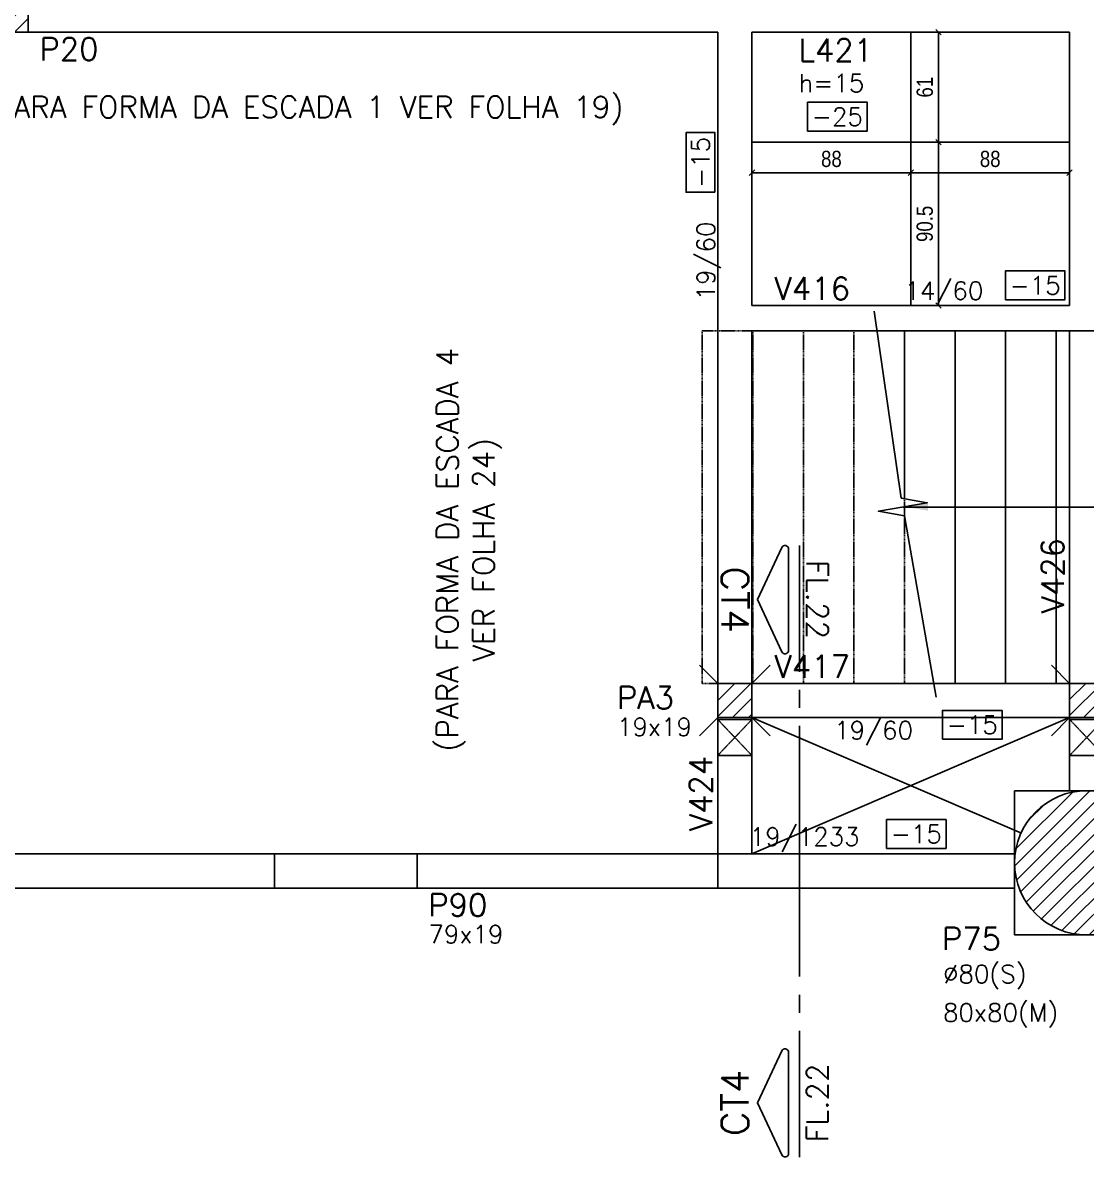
# Model space of a CAD drawing. Extents: x 1860 to 9314, y -614 to 3837.
# Drawn here: x 3631 to 4221, y 725 to 1354 of the extents above; entities that cross this region are included whole.
import ezdxf
from ezdxf.enums import TextEntityAlignment as Align

# ---------------------------------------------------------------- set-up
doc = ezdxf.new("R2010")
doc.units = 0
doc.linetypes.add('DASHED', pattern=[0.75, 0.5, -0.25])
doc.linetypes.add('HIDDEN', pattern=[0.375, 0.25, -0.125])
for name, color, linetype in [('COTA', 241, 'Continuous'), ('F-AUX', 2, 'Continuous'), ('F-CORTE-INDICAÇÃO', 4, 'Continuous'), ('F-ESCADAS', 2, 'Continuous'), ('F-FURO-PAREDE', 2, 'HIDDEN'), ('F-LAJES-DIM', 2, 'Continuous'), ('F-LAJES-NOME', 4, 'Continuous'), ('F-PARC-DIM', 2, 'Continuous'), ('F-PILARES-DIM', 172, 'Continuous'), ('F-PILARES-HACH', 174, 'Continuous'), ('F-PILARES-M', 170, 'Continuous'), ('F-PILARES-N', 170, 'Continuous'), ('F-PILARES-NASCE', 4, 'Continuous'), ('F-PILARES-NOME', 170, 'Continuous'), ('F-PILARES-S', 170, 'Continuous'), ('F-TEXTO', 6, 'Continuous'), ('F-VIGAS', 3, 'Continuous'), ('F-VIGAS-DIM', 2, 'Continuous'), ('F-VIGAS-NOME', 4, 'Continuous'), ('F-VÃO', 1, 'Continuous'), ('Painéis', 200, 'Continuous')]:
    doc.layers.add(name, color=color, linetype=linetype)
doc.styles.add('COTA TECNICA-50', font='techl___.ttf', dxfattribs={"height": 9})
doc.styles.add('CP-TEXTO', font='romans.shx')
doc.styles.add('MCP', font='romans.shx')
doc.styles.add('ROMANS', font='romans.shx')
doc.dimstyles.new('COTA PAINEL-50', dxfattribs={"dimtxt": 9, "dimasz": 3, "dimexe": 3, "dimexo": 3, "dimgap": 3, "dimtad": 1, "dimdec": 1, "dimzin": 12, "dimdsep": 46, "dimtxsty": 'COTA TECNICA-50', "dimblk1": 'OBLIQUE', "dimblk2": 'OBLIQUE', "dimsah": 1, "dimcen": 0.9, "dimclrd": 4, "dimclre": 4, "dimclrt": 240, "dimadec": 1, "dimazin": 3, "dimtfac": 1, "dimtdec": 1, "dimtmove": 0, "dimatfit": 3, "dimfxl": 1, "dimtolj": 1, "dimtzin": 12, "dimarcsym": 0})
pattern_1 = [(45, (3615.476, 1372.732), (-4.419417, 4.419417), [])]

# ---------------------------------------------------------------- blocks, each defined once
blk = doc.blocks.new('*U429')
at = {"layer": 'F-LAJES-DIM', "color": 1}
blk.add_lwpolyline([(0, 0), (33, 0), (33, 16), (0, 16)], close=True, dxfattribs=at)
at = {"layer": 'F-LAJES-DIM', "style": 'MCP'}
blk.add_attdef('DIM', text='', height=10, dxfattribs=at).set_placement((16.5, 8), align=Align.MIDDLE_CENTER)
blk = doc.blocks.new('*U15')
at = {"layer": 'F-VIGAS-DIM', "color": 1}
blk.add_lwpolyline([(0, 0), (33, 0), (33, 16), (0, 16)], close=True, dxfattribs=at)
at = {"layer": 'F-VIGAS-DIM', "style": 'MCP'}
blk.add_attdef('DIM', text='', height=10, dxfattribs=at).set_placement((16.5, 8), align=Align.MIDDLE_CENTER)
blk = doc.blocks.new('*U10')
at = {"layer": 'F-CORTE-INDICAÇÃO'}
for p, q in [((-100, 0), (-170, 0)), ((-80, 0), (-90, 0)), ((-70, 0), (0, 0))]:
    blk.add_line(p, q, dxfattribs=at)
blk.add_lwpolyline([(-112, 6, 0.802585), (-111.15, 9.81), (-140, 23.26), (-168.85, 9.81, 0.802585), (-168, 6)], format="xyb", close=True, dxfattribs=at)
at = {"layer": 'F-CORTE-INDICAÇÃO', "style": 'ROMANS'}
blk.add_attdef('CORTE', text='', height=15, dxfattribs=at).set_placement((-140, 35.76), align=Align.MIDDLE_CENTER)
at = {"layer": 'F-CORTE-INDICAÇÃO', "color": 2, "style": 'ROMANS'}
blk.add_attdef('FOLHA', text='', height=12, dxfattribs=at).set_placement((-140, -10), align=Align.MIDDLE_CENTER)
blk = doc.blocks.new('_Oblique')
at = {"color": 0, "linetype": 'ByBlock', "lineweight": -2}
blk.add_line((-0.5, -0.5), (0.5, 0.5), dxfattribs=at)
blk = doc.blocks.new('*D765')
at = {"layer": 'COTA', "color": 4, "lineweight": -2, "transparency": 16777216}
for p, q in [((4035.48, 1284.73), (4035.48, 1267.85)), ((4123.48, 1284.73), (4123.48, 1267.85)), ((4035.48, 1270.85), (4123.48, 1270.85))]:
    blk.add_line(p, q, dxfattribs=at)
at = {"layer": 'Defpoints', "color": 0, "transparency": 16777216}
for p in [(4035.48, 1287.73), (4123.48, 1287.73), (4123.48, 1270.85)]:
    blk.add_point(p, dxfattribs=at)
at = {"layer": 'COTA', "color": 4, "lineweight": -2, "transparency": 16777216, "xscale": 3, "yscale": 3, "zscale": 3, "rotation": 180}
blk.add_blockref('_Oblique', (4035.48, 1270.85), dxfattribs=at)
at = {"layer": 'COTA', "color": 4, "lineweight": -2, "transparency": 16777216, "xscale": 3, "yscale": 3, "zscale": 3}
blk.add_blockref('_Oblique', (4123.48, 1270.85), dxfattribs=at)
at = {"layer": 'COTA', "color": 240, "transparency": 16777216, "insert": (4079.48, 1278.43), "char_height": 9, "attachment_point": 5, "style": 'COTA TECNICA-50'}
blk.add_mtext('\\A1;88', dxfattribs=at)
blk = doc.blocks.new('*D766')
at = {"layer": 'COTA', "color": 4, "lineweight": -2, "transparency": 16777216}
for p, q in [((4123.48, 1284.73), (4123.48, 1267.85)), ((4211.48, 1284.73), (4211.48, 1267.85)), ((4123.48, 1270.85), (4211.48, 1270.85))]:
    blk.add_line(p, q, dxfattribs=at)
at = {"layer": 'Defpoints', "color": 0, "transparency": 16777216}
for p in [(4123.48, 1287.73), (4211.48, 1287.73), (4211.48, 1270.85)]:
    blk.add_point(p, dxfattribs=at)
at = {"layer": 'COTA', "color": 4, "lineweight": -2, "transparency": 16777216, "xscale": 3, "yscale": 3, "zscale": 3, "rotation": 180}
blk.add_blockref('_Oblique', (4123.48, 1270.85), dxfattribs=at)
at = {"layer": 'COTA', "color": 4, "lineweight": -2, "transparency": 16777216, "xscale": 3, "yscale": 3, "zscale": 3}
blk.add_blockref('_Oblique', (4211.48, 1270.85), dxfattribs=at)
at = {"layer": 'COTA', "color": 240, "transparency": 16777216, "insert": (4167.48, 1278.43), "char_height": 9, "attachment_point": 5, "style": 'COTA TECNICA-50'}
blk.add_mtext('\\A1;88', dxfattribs=at)
blk = doc.blocks.new('*D767')
at = {"layer": 'COTA', "color": 4, "lineweight": -2, "transparency": 16777216}
for p, q in [((4126.48, 1287.73), (4141.87, 1287.73)), ((4138.87, 1197.23), (4138.87, 1287.73)), ((4126.48, 1197.23), (4141.87, 1197.23))]:
    blk.add_line(p, q, dxfattribs=at)
at = {"layer": 'Defpoints', "color": 0, "transparency": 16777216}
for p in [(4123.48, 1287.73), (4138.87, 1287.73), (4123.48, 1197.23)]:
    blk.add_point(p, dxfattribs=at)
at = {"layer": 'COTA', "color": 4, "lineweight": -2, "transparency": 16777216, "xscale": 3, "yscale": 3, "zscale": 3}
for p, rotation in [((4138.87, 1287.73), 90), ((4138.87, 1197.23), 270)]:
    blk.add_blockref('_Oblique', p, dxfattribs=dict(at, rotation=rotation))
at = {"layer": 'COTA', "color": 240, "transparency": 16777216, "insert": (4131.25, 1242.48), "char_height": 9, "attachment_point": 5, "rotation": 90, "style": 'COTA TECNICA-50'}
blk.add_mtext('\\A1;90.5', dxfattribs=at)
blk = doc.blocks.new('*D768')
at = {"layer": 'COTA', "color": 4, "lineweight": -2, "transparency": 16777216}
for p, q in [((4126.48, 1348.73), (4141.87, 1348.73)), ((4138.87, 1287.73), (4138.87, 1348.73)), ((4126.48, 1287.73), (4141.87, 1287.73))]:
    blk.add_line(p, q, dxfattribs=at)
at = {"layer": 'Defpoints', "color": 0, "transparency": 16777216}
for p in [(4123.48, 1348.73), (4138.87, 1348.73), (4123.48, 1287.73)]:
    blk.add_point(p, dxfattribs=at)
at = {"layer": 'COTA', "color": 4, "lineweight": -2, "transparency": 16777216, "xscale": 3, "yscale": 3, "zscale": 3}
for p, rotation in [((4138.87, 1348.73), 90), ((4138.87, 1287.73), 270)]:
    blk.add_blockref('_Oblique', p, dxfattribs=dict(at, rotation=rotation))
at = {"layer": 'COTA', "color": 240, "transparency": 16777216, "insert": (4131.28, 1318.23), "char_height": 9, "attachment_point": 5, "rotation": 90, "style": 'COTA TECNICA-50'}
blk.add_mtext('\\A1;61', dxfattribs=at)

msp = doc.modelspace()

# ---------------------------------------------------------------- hatches: boundary and pattern name
at = {"layer": 'F-PILARES-HACH', "linetype": 'Continuous'}
h = msp.add_hatch(dxfattribs=at)
h.set_pattern_fill('ANSI31', color=256, scale=50, style=0)
h.set_pattern_definition(pattern_1)
h.paths.add_polyline_path([(3634.48, 1348.73), (3634.48, 1866.23), (3615.48, 1866.23), (3615.48, 1372.73), (3396.48, 1372.73), (3396.48, 1348.73)], flags=16)
h = msp.add_hatch(dxfattribs=at)
h.set_pattern_fill('ANSI31', color=256, scale=50, style=0)
h.set_pattern_definition(pattern_1)
h.paths.add_polyline_path([(4016.48, 968.73), (4035.48, 968.73), (4035.48, 987.73), (4016.48, 987.73)], flags=16)
h = msp.add_hatch(dxfattribs=at)
h.set_pattern_fill('ANSI31', color=256, scale=50, style=0)
h.set_pattern_definition(pattern_1)
h.paths.add_polyline_path([(4211.48, 968.73), (4230.48, 968.73), (4230.48, 987.73), (4211.48, 987.73)], flags=16)
h = msp.add_hatch(dxfattribs=at)
h.set_pattern_fill('ANSI31', color=256, scale=50)
h.set_pattern_definition(pattern_1)
edge = h.paths.add_edge_path()
edge.add_arc((4220.98, 888.23), 40, 0, 360)

# ---------------------------------------------------------------- linework, layer by layer
at = {"layer": 'F-AUX', "color": 1}
for points in [[(4103.2, 1194.11), (4118.21, 1090.41), (4132.61, 1087.85), (4105.54, 1083.11), (4119.94, 1080.56), (4137.51, 980.12)], [(4119.08, 1085.48), (4231.98, 1085.48)]]:
    msp.add_lwpolyline(points, dxfattribs=at)
at = {"layer": 'F-AUX', "color": 1, "linetype": 'DASHED'}
msp.add_lwpolyline([(4119.98, 1090.09), (4119.98, 1085.64)], dxfattribs=at)
at = {"layer": 'F-AUX'}
msp.add_lwpolyline([(4119.98, 1080.34), (4119.98, 1085.64)], dxfattribs=at)
at = {"layer": 'F-AUX', "color": 1}
msp.add_solid([(4132.96, 1087.48), (4120.96, 1085.48), (4132.96, 1083.48)], dxfattribs=at)
at = {"layer": 'F-ESCADAS', "color": 1, "linetype": 'DASHED'}
for p, q in [((4007.98, 987.73), (4007.98, 1183.23)), ((4035.98, 987.73), (4035.98, 1183.23)), ((4063.98, 987.73), (4063.98, 1183.23)), ((4091.98, 987.73), (4091.98, 1183.23)), ((4119.98, 987.73), (4119.98, 1080.34))]:
    msp.add_line(p, q, dxfattribs=at)
at = {"layer": 'F-ESCADAS'}
for p, q in [((4119.98, 1090.09), (4119.98, 1183.23)), ((4147.98, 987.73), (4147.98, 1183.23)), ((4175.98, 987.73), (4175.98, 1183.23)), ((4203.98, 987.73), (4203.98, 1183.23))]:
    msp.add_line(p, q, dxfattribs=at)
at = {"layer": 'F-ESCADAS', "color": 1, "linetype": 'DASHED'}
for points in [[(4104.77, 1183.23), (4007.98, 1183.23)], [(4007.98, 987.73), (4136.18, 987.73)]]:
    msp.add_lwpolyline(points, dxfattribs=at)
at = {"layer": 'F-ESCADAS'}
for points in [[(4231.98, 1183.23), (4104.77, 1183.23)], [(4136.18, 987.73), (4231.98, 987.73)]]:
    msp.add_lwpolyline(points, dxfattribs=at)
at = {"layer": 'F-FURO-PAREDE'}
for points in [[(4025.98, 957.73), (4035.48, 947.73), (4035.48, 967.73), (4025.98, 957.73), (4035.48, 967.73), (4016.48, 967.73), (4025.98, 957.73), (4016.48, 967.73), (4016.48, 947.73), (4025.98, 957.73), (4016.48, 947.73), (4035.48, 947.73), (4025.98, 957.73)], [(4220.98, 957.73), (4230.48, 947.73), (4230.48, 967.73), (4220.98, 957.73), (4230.48, 967.73), (4211.48, 967.73), (4220.98, 957.73), (4211.48, 967.73), (4211.48, 947.73), (4220.98, 957.73), (4211.48, 947.73), (4230.48, 947.73), (4220.98, 957.73)]]:
    msp.add_lwpolyline(points, dxfattribs=at)
at = {"layer": 'F-PILARES-M', "linetype": 'Continuous'}
for points in [[(4180.98, 928.23), (4180.98, 848.23), (4260.98, 848.23), (4260.98, 928.23), (4180.98, 928.23)], [(3770.98, 874.23), (3849.98, 874.23), (3849.98, 893.23), (3770.98, 893.23), (3770.98, 874.23)]]:
    msp.add_lwpolyline(points, dxfattribs=at)
at = {"layer": 'F-PILARES-N', "linetype": 'Continuous'}
for points in [[(4016.48, 968.73), (4035.48, 968.73), (4035.48, 987.73), (4016.48, 987.73), (4016.48, 968.73)], [(4211.48, 968.73), (4230.48, 968.73), (4230.48, 987.73), (4211.48, 987.73), (4211.48, 968.73)]]:
    msp.add_lwpolyline(points, dxfattribs=at)
at = {"layer": 'F-PILARES-NASCE', "linetype": 'Continuous'}
for p, q in [((4016.48, 987.73), (4006.48, 997.73)), ((4035.48, 987.73), (4045.48, 997.73)), ((4211.48, 987.73), (4201.48, 997.73)), ((4016.48, 968.73), (4006.48, 958.73)), ((4035.48, 968.73), (4045.48, 958.73)), ((4211.48, 968.73), (4201.48, 958.73))]:
    msp.add_line(p, q, dxfattribs=at)
at = {"layer": 'F-PILARES-S', "linetype": 'Continuous'}
msp.add_lwpolyline([(3634.48, 1348.73), (3634.48, 1866.23), (3615.48, 1866.23), (3615.48, 1372.73), (3396.48, 1372.73), (3396.48, 1348.73), (3634.48, 1348.73)], dxfattribs=at)
msp.add_circle((4220.98, 888.23), 40, dxfattribs=at)
at = {"layer": 'F-VIGAS'}
for points in [[(3634.48, 1348.73), (4016.48, 1348.73)], [(4016.48, 1348.73), (4016.48, 1190.23)], [(4035.48, 1348.73), (4211.48, 1348.73)], [(4035.48, 1197.23), (4035.48, 1348.73)], [(4211.48, 1348.73), (4211.48, 1197.23)], [(4211.48, 1197.23), (4035.48, 1197.23)], [(4016.48, 1190.23), (4016.48, 987.73)], [(4035.48, 987.73), (4035.48, 1183.23)], [(4035.48, 1183.23), (4211.48, 1183.23)], [(4211.48, 1183.23), (4211.48, 987.73)], [(4211.48, 987.73), (4035.48, 987.73)], [(4016.48, 968.73), (4016.48, 874.23)], [(4035.48, 893.23), (4035.48, 968.73)], [(4035.48, 968.73), (4211.48, 968.73)], [(4211.48, 968.73), (4211.48, 928.23)], [(3770.98, 893.23), (3444.98, 893.23)], [(4180.98, 893.23), (3849.98, 893.23)], [(3443.19, 874.23), (3770.98, 874.23)], [(3849.98, 874.23), (4180.98, 874.23)]]:
    msp.add_lwpolyline(points, dxfattribs=at)
at = {"layer": 'F-VÃO'}
for p, q in [((4035.48, 893.23), (4211.48, 968.73)), ((4035.48, 968.73), (4184.78, 904.68))]:
    msp.add_line(p, q, dxfattribs=at)
at = {"layer": 'Painéis'}
for points in [[(4123.48, 1197.23), (4123.48, 1348.73)], [(4035.48, 1287.73), (4211.48, 1287.73)]]:
    msp.add_lwpolyline(points, dxfattribs=at)

# ---------------------------------------------------------------- block references
at = {"layer": 'F-CORTE-INDICAÇÃO', "linetype": 'Continuous'}
ref = msp.add_blockref('*U10', (4061.79, 894.14), dxfattribs=dict(at, xscale=-1, rotation=90))
ref.add_attrib('FOLHA', 'FL.22', dxfattribs={"color": 2, "height": 12, "rotation": 270, "style": 'ROMANS'}).set_placement((4071.79, 1034.14), align=Align.MIDDLE_CENTER)
ref.add_attrib('CORTE', 'CT4', dxfattribs={"height": 15, "rotation": 270, "style": 'ROMANS'}).set_placement((4026.03, 1034.14), align=Align.MIDDLE_CENTER)
at = {"layer": 'F-CORTE-INDICAÇÃO', "linetype": 'Continuous', "rotation": 90}
msp.add_blockref('*U10', (4061.79, 895.14), dxfattribs=at).add_auto_attribs({'FOLHA': 'FL.22', 'CORTE': 'CT4'})
at = {"layer": 'F-LAJES-DIM', "linetype": 'Continuous'}
msp.add_blockref('*U429', (4066.32, 1293.89), dxfattribs=at).add_auto_attribs({'DIM': '-25'})
at = {"layer": 'F-VIGAS-DIM', "linetype": 'Continuous', "rotation": 90}
msp.add_blockref('*U15', (4014.98, 1260.04), dxfattribs=at).add_auto_attribs({'DIM': '-15'})
at = {"layer": 'F-VIGAS-DIM', "linetype": 'Continuous'}
for p in [(4175.9, 1200.36), (4141.03, 956.73), (4110.07, 896.21)]:
    msp.add_blockref('*U15', p, dxfattribs=at).add_auto_attribs({'DIM': '-15'})

# ---------------------------------------------------------------- texts
at = {"layer": 'F-LAJES-DIM', "linetype": 'Continuous', "style": 'MCP'}
msp.add_text('h=15', height=10, dxfattribs=at).set_placement((4061.31, 1315.51))
at = {"layer": 'F-LAJES-NOME', "linetype": 'Continuous', "style": 'MCP'}
msp.add_text('L421', height=12.5, dxfattribs=at).set_placement((4061.31, 1332.51))
at = {"layer": 'F-PARC-DIM', "style": 'MCP'}
msp.add_text('19/1233', height=10, dxfattribs=at).set_placement((4034.27, 897.73))
at = {"layer": 'F-PILARES-DIM', "linetype": 'Continuous', "style": 'MCP'}
for s, p in [('19x19', (3960.68, 958.56)), ('79x19', (3856.23, 843.61)), ('%%C80(S)', (4141.35, 821.58)), ('80x80(M)', (4141.35, 800.24))]:
    msp.add_text(s, height=10, dxfattribs=at).set_placement(p)
at = {"layer": 'F-PILARES-NOME', "linetype": 'Continuous', "style": 'MCP'}
for s, p in [('P20', (3640.73, 1333.11)), ('PA3', (3960.68, 973.56)), ('P90', (3856.23, 858.61)), ('P75', (4140.79, 839.91))]:
    msp.add_text(s, height=12.5, dxfattribs=at).set_placement(p)
at = {"layer": 'F-TEXTO', "color": 3, "insert": (3442.53, 1313.26), "char_height": 12, "width": 687.5204, "attachment_point": 1, "style": 'CP-TEXTO'}
msp.add_mtext('\\pxqc;(PARA FORMA DA ESCADA 1 VER FOLHA 19)', dxfattribs=at)
at = {"layer": 'F-TEXTO', "color": 3, "insert": (3860.76, 939.57), "char_height": 12, "attachment_point": 1, "rotation": 90, "style": 'CP-TEXTO'}
msp.add_mtext_dynamic_manual_height_columns('\\pxqc;(PARA FORMA DA ESCADA 4 VER FOLHA 24)', width=244.5894, gutter_width=12.5, heights=[0], dxfattribs=at)
at = {"layer": 'F-VIGAS-DIM', "linetype": 'Continuous', "style": 'MCP'}
msp.add_text('19/60', height=10, rotation=90, dxfattribs=at).set_placement((4014.98, 1200.04))
for s, p in [('14/60', (4120, 1200.36)), ('19/60', (4081.03, 956.73))]:
    msp.add_text(s, height=10, dxfattribs=at).set_placement(p)
at = {"layer": 'F-VIGAS-NOME', "linetype": 'Continuous', "style": 'MCP'}
for s, p in [('V416', (4047.98, 1200.36)), ('V417', (4047.98, 990.86))]:
    msp.add_text(s, height=12.5, dxfattribs=at).set_placement(p)
for s, p in [('V426', (4208.35, 1026.44)), ('V424', (4013.35, 905.73))]:
    msp.add_text(s, height=12.5, rotation=90, dxfattribs=at).set_placement(p)

# ---------------------------------------------------------------- dimensions: what is measured, and where the dimension line sits
at = {"layer": 'COTA'}
dim = msp.add_linear_dim(base=(4138.87, 1348.73), p1=(4123.48, 1287.73), p2=(4123.48, 1348.73), angle=90, dimstyle='COTA PAINEL-50', override={"dimtmove": 1}, dxfattribs=at)
dim.commit()
dim.dimension.update_dxf_attribs({"geometry": '*D768', "text_midpoint": (4131.28, 1318.23)})
dim = msp.add_linear_dim(base=(4123.48, 1270.85), p1=(4035.48, 1287.73), p2=(4123.48, 1287.73), dimstyle='COTA PAINEL-50', dxfattribs=at)
dim.commit()
dim.dimension.update_dxf_attribs({"geometry": '*D765', "text_midpoint": (4079.48, 1278.43)})
dim = msp.add_linear_dim(base=(4211.48, 1270.85), p1=(4123.48, 1287.73), p2=(4211.48, 1287.73), dimstyle='COTA PAINEL-50', override={"dimtmove": 1}, dxfattribs=at)
dim.commit()
dim.dimension.update_dxf_attribs({"geometry": '*D766', "text_midpoint": (4167.48, 1278.43)})
dim = msp.add_linear_dim(base=(4138.87, 1287.73), p1=(4123.48, 1197.23), p2=(4123.48, 1287.73), angle=90, dimstyle='COTA PAINEL-50', dxfattribs=at)
dim.commit()
dim.dimension.update_dxf_attribs({"geometry": '*D767', "text_midpoint": (4131.25, 1242.48)})

doc.saveas('drawing.dxf')
